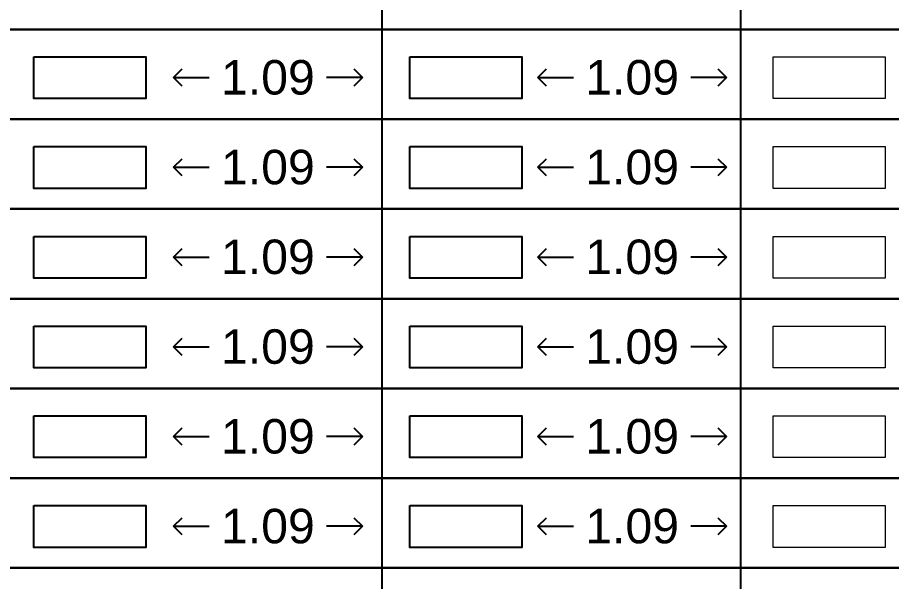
# Model space of a CAD drawing. Header units: millimetres. Extents: x -9481 to -9286, y 28694 to 28853.
# Drawn here: x -9457.71 to -9452.65, y 28755.06 to 28758.33 of the extents above; entities that cross this region are included whole.
import ezdxf

# ---------------------------------------------------------------- set-up
doc = ezdxf.new("R2010")
doc.units = ezdxf.units.MM
doc.header["$PDMODE"] = 34
doc.header["$PDSIZE"] = -15
doc.linetypes.add('CONTINULUS', pattern=[0])
doc.layers.add('BLK_1_FLR_1_REGULAR_ROOM_1', color=7, linetype='Continuous', plot=False)
doc.layers.add('BLK_1_FLR_2_REGULAR_ROOM_1', color=7, linetype='Continuous', lineweight=0)
doc.layers.add('PLAN', color=7, linetype='Continuous', lineweight=40)
doc.styles.add('Arial', font='arial.ttf', dxfattribs={"height": 0.2})
doc.styles.add('style2', font='arial.ttf', dxfattribs={"height": 0.3})
doc.dimstyles.new('INT DIM', dxfattribs={"dimtxt": 0.3, "dimasz": 0.1, "dimexe": 0.18, "dimexo": 0.0625, "dimgap": 0.09, "dimtad": 0, "dimzin": 0, "dimdsep": 46, "dimtxsty": 'style2', "dimblk": 'OPEN90', "dimcen": 0.09, "dimse1": 1, "dimse2": 1, "dimclrd": 250, "dimclrt": 256, "dimadec": 0, "dimazin": 0, "dimtfac": 1, "dimtofl": 0, "dimtmove": 0, "dimatfit": 3, "dimfxl": 1, "dimtolj": 1, "dimtzin": 0, "dimlwd": -1, "dimarcsym": 0})

# ---------------------------------------------------------------- blocks, each defined once
blk = doc.blocks.new('_Open90')
at = {"layer": 'PLAN', "color": 0, "lineweight": -2}
for p, q in [((0, 0), (-1, 0)), ((-0.5, 0.5), (0, 0)), ((0, 0), (-0.5, -0.5))]:
    blk.add_line(p, q, dxfattribs=at)
blk = doc.blocks.new('*D107')
at = {"layer": 'BLK_1_FLR_1_REGULAR_ROOM_1', "color": 250}
for p, q in [((-9456.709144, 28757.980366), (-9456.601956, 28757.980366)), ((-9455.814168, 28757.980366), (-9455.921356, 28757.980366))]:
    blk.add_line(p, q, dxfattribs=at)
at = {"layer": 'Defpoints', "color": 0}
for p in [(-9456.809144, 28758.100441), (-9455.714168, 28758.100441), (-9455.714168, 28757.980366)]:
    blk.add_point(p, dxfattribs=at)
at = {"layer": 'BLK_1_FLR_1_REGULAR_ROOM_1', "color": 250, "xscale": 0.1, "yscale": 0.1, "zscale": 0.1, "rotation": 180}
blk.add_blockref('_Open90', (-9456.809144, 28757.980366), dxfattribs=at)
at = {"layer": 'BLK_1_FLR_1_REGULAR_ROOM_1', "color": 250, "xscale": 0.1, "yscale": 0.1, "zscale": 0.1}
blk.add_blockref('_Open90', (-9455.714168, 28757.980366), dxfattribs=at)
at = {"layer": 'BLK_1_FLR_1_REGULAR_ROOM_1', "linetype": 'CONTINULUS', "ltscale": 0.05, "insert": (-9456.261656, 28757.980366), "char_height": 0.2, "attachment_point": 5, "style": 'Arial', "bg_fill": 3, "box_fill_scale": 1.1, "bg_fill_color": 256, "bg_fill_true_color": 13158600, "bg_fill_transparency": 0}
blk.add_mtext('\\A1;1.09', dxfattribs=at)
blk = doc.blocks.new('*D108')
at = {"layer": 'BLK_1_FLR_1_REGULAR_ROOM_1', "color": 250}
for p, q in [((-9454.597308, 28757.980366), (-9454.490119, 28757.980366)), ((-9453.702331, 28757.980366), (-9453.809519, 28757.980366))]:
    blk.add_line(p, q, dxfattribs=at)
at = {"layer": 'Defpoints', "color": 0}
for p in [(-9454.697308, 28758.100441), (-9453.602331, 28758.100441), (-9453.602331, 28757.980366)]:
    blk.add_point(p, dxfattribs=at)
at = {"layer": 'BLK_1_FLR_1_REGULAR_ROOM_1', "color": 250, "xscale": 0.1, "yscale": 0.1, "zscale": 0.1, "rotation": 180}
blk.add_blockref('_Open90', (-9454.697308, 28757.980366), dxfattribs=at)
at = {"layer": 'BLK_1_FLR_1_REGULAR_ROOM_1', "color": 250, "xscale": 0.1, "yscale": 0.1, "zscale": 0.1}
blk.add_blockref('_Open90', (-9453.602331, 28757.980366), dxfattribs=at)
at = {"layer": 'BLK_1_FLR_1_REGULAR_ROOM_1', "linetype": 'CONTINULUS', "ltscale": 0.05, "insert": (-9454.149819, 28757.980366), "char_height": 0.2, "attachment_point": 5, "style": 'Arial', "bg_fill": 3, "box_fill_scale": 1.1, "bg_fill_color": 256, "bg_fill_true_color": 13158600, "bg_fill_transparency": 0}
blk.add_mtext('\\A1;1.09', dxfattribs=at)
blk = doc.blocks.new('*D114')
at = {"layer": 'BLK_1_FLR_1_REGULAR_ROOM_1', "color": 250}
for p, q in [((-9456.709144, 28757.45972), (-9456.601956, 28757.45972)), ((-9455.814168, 28757.45972), (-9455.921356, 28757.45972))]:
    blk.add_line(p, q, dxfattribs=at)
at = {"layer": 'Defpoints', "color": 0}
for p in [(-9456.809144, 28757.579794), (-9455.714168, 28757.579794), (-9455.714168, 28757.45972)]:
    blk.add_point(p, dxfattribs=at)
at = {"layer": 'BLK_1_FLR_1_REGULAR_ROOM_1', "color": 250, "xscale": 0.1, "yscale": 0.1, "zscale": 0.1, "rotation": 180}
blk.add_blockref('_Open90', (-9456.809144, 28757.45972), dxfattribs=at)
at = {"layer": 'BLK_1_FLR_1_REGULAR_ROOM_1', "color": 250, "xscale": 0.1, "yscale": 0.1, "zscale": 0.1}
blk.add_blockref('_Open90', (-9455.714168, 28757.45972), dxfattribs=at)
at = {"layer": 'BLK_1_FLR_1_REGULAR_ROOM_1', "linetype": 'CONTINULUS', "ltscale": 0.05, "insert": (-9456.261656, 28757.45972), "char_height": 0.2, "attachment_point": 5, "style": 'Arial', "bg_fill": 3, "box_fill_scale": 1.1, "bg_fill_color": 256, "bg_fill_true_color": 13158600, "bg_fill_transparency": 0}
blk.add_mtext('\\A1;1.09', dxfattribs=at)
blk = doc.blocks.new('*D115')
at = {"layer": 'BLK_1_FLR_1_REGULAR_ROOM_1', "color": 250}
for p, q in [((-9454.597308, 28757.45972), (-9454.490119, 28757.45972)), ((-9453.702331, 28757.45972), (-9453.809519, 28757.45972))]:
    blk.add_line(p, q, dxfattribs=at)
at = {"layer": 'Defpoints', "color": 0}
for p in [(-9454.697308, 28757.579794), (-9453.602331, 28757.579794), (-9453.602331, 28757.45972)]:
    blk.add_point(p, dxfattribs=at)
at = {"layer": 'BLK_1_FLR_1_REGULAR_ROOM_1', "color": 250, "xscale": 0.1, "yscale": 0.1, "zscale": 0.1, "rotation": 180}
blk.add_blockref('_Open90', (-9454.697308, 28757.45972), dxfattribs=at)
at = {"layer": 'BLK_1_FLR_1_REGULAR_ROOM_1', "color": 250, "xscale": 0.1, "yscale": 0.1, "zscale": 0.1}
blk.add_blockref('_Open90', (-9453.602331, 28757.45972), dxfattribs=at)
at = {"layer": 'BLK_1_FLR_1_REGULAR_ROOM_1', "linetype": 'CONTINULUS', "ltscale": 0.05, "insert": (-9454.149819, 28757.45972), "char_height": 0.2, "attachment_point": 5, "style": 'Arial', "bg_fill": 3, "box_fill_scale": 1.1, "bg_fill_color": 256, "bg_fill_true_color": 13158600, "bg_fill_transparency": 0}
blk.add_mtext('\\A1;1.09', dxfattribs=at)
blk = doc.blocks.new('*D121')
at = {"layer": 'BLK_1_FLR_1_REGULAR_ROOM_1', "color": 250}
for p, q in [((-9456.709144, 28756.939073), (-9456.601956, 28756.939073)), ((-9455.814168, 28756.939073), (-9455.921356, 28756.939073))]:
    blk.add_line(p, q, dxfattribs=at)
at = {"layer": 'Defpoints', "color": 0}
for p in [(-9456.809144, 28757.059147), (-9455.714168, 28757.059147), (-9455.714168, 28756.939073)]:
    blk.add_point(p, dxfattribs=at)
at = {"layer": 'BLK_1_FLR_1_REGULAR_ROOM_1', "color": 250, "xscale": 0.1, "yscale": 0.1, "zscale": 0.1, "rotation": 180}
blk.add_blockref('_Open90', (-9456.809144, 28756.939073), dxfattribs=at)
at = {"layer": 'BLK_1_FLR_1_REGULAR_ROOM_1', "color": 250, "xscale": 0.1, "yscale": 0.1, "zscale": 0.1}
blk.add_blockref('_Open90', (-9455.714168, 28756.939073), dxfattribs=at)
at = {"layer": 'BLK_1_FLR_1_REGULAR_ROOM_1', "linetype": 'CONTINULUS', "ltscale": 0.05, "insert": (-9456.261656, 28756.939073), "char_height": 0.2, "attachment_point": 5, "style": 'Arial', "bg_fill": 3, "box_fill_scale": 1.1, "bg_fill_color": 256, "bg_fill_true_color": 13158600, "bg_fill_transparency": 0}
blk.add_mtext('\\A1;1.09', dxfattribs=at)
blk = doc.blocks.new('*D122')
at = {"layer": 'BLK_1_FLR_1_REGULAR_ROOM_1', "color": 250}
for p, q in [((-9454.597308, 28756.939073), (-9454.490119, 28756.939073)), ((-9453.702331, 28756.939073), (-9453.809519, 28756.939073))]:
    blk.add_line(p, q, dxfattribs=at)
at = {"layer": 'Defpoints', "color": 0}
for p in [(-9454.697308, 28757.059147), (-9453.602331, 28757.059147), (-9453.602331, 28756.939073)]:
    blk.add_point(p, dxfattribs=at)
at = {"layer": 'BLK_1_FLR_1_REGULAR_ROOM_1', "color": 250, "xscale": 0.1, "yscale": 0.1, "zscale": 0.1, "rotation": 180}
blk.add_blockref('_Open90', (-9454.697308, 28756.939073), dxfattribs=at)
at = {"layer": 'BLK_1_FLR_1_REGULAR_ROOM_1', "color": 250, "xscale": 0.1, "yscale": 0.1, "zscale": 0.1}
blk.add_blockref('_Open90', (-9453.602331, 28756.939073), dxfattribs=at)
at = {"layer": 'BLK_1_FLR_1_REGULAR_ROOM_1', "linetype": 'CONTINULUS', "ltscale": 0.05, "insert": (-9454.149819, 28756.939073), "char_height": 0.2, "attachment_point": 5, "style": 'Arial', "bg_fill": 3, "box_fill_scale": 1.1, "bg_fill_color": 256, "bg_fill_true_color": 13158600, "bg_fill_transparency": 0}
blk.add_mtext('\\A1;1.09', dxfattribs=at)
blk = doc.blocks.new('*D128')
at = {"layer": 'BLK_1_FLR_1_REGULAR_ROOM_1', "color": 250}
for p, q in [((-9456.709144, 28756.418426), (-9456.601956, 28756.418426)), ((-9455.814168, 28756.418426), (-9455.921356, 28756.418426))]:
    blk.add_line(p, q, dxfattribs=at)
at = {"layer": 'Defpoints', "color": 0}
for p in [(-9456.809144, 28756.5385), (-9455.714168, 28756.5385), (-9455.714168, 28756.418426)]:
    blk.add_point(p, dxfattribs=at)
at = {"layer": 'BLK_1_FLR_1_REGULAR_ROOM_1', "color": 250, "xscale": 0.1, "yscale": 0.1, "zscale": 0.1, "rotation": 180}
blk.add_blockref('_Open90', (-9456.809144, 28756.418426), dxfattribs=at)
at = {"layer": 'BLK_1_FLR_1_REGULAR_ROOM_1', "color": 250, "xscale": 0.1, "yscale": 0.1, "zscale": 0.1}
blk.add_blockref('_Open90', (-9455.714168, 28756.418426), dxfattribs=at)
at = {"layer": 'BLK_1_FLR_1_REGULAR_ROOM_1', "linetype": 'CONTINULUS', "ltscale": 0.05, "insert": (-9456.261656, 28756.418426), "char_height": 0.2, "attachment_point": 5, "style": 'Arial', "bg_fill": 3, "box_fill_scale": 1.1, "bg_fill_color": 256, "bg_fill_true_color": 13158600, "bg_fill_transparency": 0}
blk.add_mtext('\\A1;1.09', dxfattribs=at)
blk = doc.blocks.new('*D129')
at = {"layer": 'BLK_1_FLR_1_REGULAR_ROOM_1', "color": 250}
for p, q in [((-9454.597308, 28756.418426), (-9454.490119, 28756.418426)), ((-9453.702331, 28756.418426), (-9453.809519, 28756.418426))]:
    blk.add_line(p, q, dxfattribs=at)
at = {"layer": 'Defpoints', "color": 0}
for p in [(-9454.697308, 28756.5385), (-9453.602331, 28756.5385), (-9453.602331, 28756.418426)]:
    blk.add_point(p, dxfattribs=at)
at = {"layer": 'BLK_1_FLR_1_REGULAR_ROOM_1', "color": 250, "xscale": 0.1, "yscale": 0.1, "zscale": 0.1, "rotation": 180}
blk.add_blockref('_Open90', (-9454.697308, 28756.418426), dxfattribs=at)
at = {"layer": 'BLK_1_FLR_1_REGULAR_ROOM_1', "color": 250, "xscale": 0.1, "yscale": 0.1, "zscale": 0.1}
blk.add_blockref('_Open90', (-9453.602331, 28756.418426), dxfattribs=at)
at = {"layer": 'BLK_1_FLR_1_REGULAR_ROOM_1', "linetype": 'CONTINULUS', "ltscale": 0.05, "insert": (-9454.149819, 28756.418426), "char_height": 0.2, "attachment_point": 5, "style": 'Arial', "bg_fill": 3, "box_fill_scale": 1.1, "bg_fill_color": 256, "bg_fill_true_color": 13158600, "bg_fill_transparency": 0}
blk.add_mtext('\\A1;1.09', dxfattribs=at)
blk = doc.blocks.new('*D135')
at = {"layer": 'BLK_1_FLR_1_REGULAR_ROOM_1', "color": 250}
for p, q in [((-9456.709144, 28755.897779), (-9456.601956, 28755.897779)), ((-9455.814168, 28755.897779), (-9455.921356, 28755.897779))]:
    blk.add_line(p, q, dxfattribs=at)
at = {"layer": 'Defpoints', "color": 0}
for p in [(-9456.809144, 28756.017853), (-9455.714168, 28756.017853), (-9455.714168, 28755.897779)]:
    blk.add_point(p, dxfattribs=at)
at = {"layer": 'BLK_1_FLR_1_REGULAR_ROOM_1', "color": 250, "xscale": 0.1, "yscale": 0.1, "zscale": 0.1, "rotation": 180}
blk.add_blockref('_Open90', (-9456.809144, 28755.897779), dxfattribs=at)
at = {"layer": 'BLK_1_FLR_1_REGULAR_ROOM_1', "color": 250, "xscale": 0.1, "yscale": 0.1, "zscale": 0.1}
blk.add_blockref('_Open90', (-9455.714168, 28755.897779), dxfattribs=at)
at = {"layer": 'BLK_1_FLR_1_REGULAR_ROOM_1', "linetype": 'CONTINULUS', "ltscale": 0.05, "insert": (-9456.261656, 28755.897779), "char_height": 0.2, "attachment_point": 5, "style": 'Arial', "bg_fill": 3, "box_fill_scale": 1.1, "bg_fill_color": 256, "bg_fill_true_color": 13158600, "bg_fill_transparency": 0}
blk.add_mtext('\\A1;1.09', dxfattribs=at)
blk = doc.blocks.new('*D136')
at = {"layer": 'BLK_1_FLR_1_REGULAR_ROOM_1', "color": 250}
for p, q in [((-9454.597308, 28755.897779), (-9454.490119, 28755.897779)), ((-9453.702331, 28755.897779), (-9453.809519, 28755.897779))]:
    blk.add_line(p, q, dxfattribs=at)
at = {"layer": 'Defpoints', "color": 0}
for p in [(-9454.697308, 28756.017853), (-9453.602331, 28756.017853), (-9453.602331, 28755.897779)]:
    blk.add_point(p, dxfattribs=at)
at = {"layer": 'BLK_1_FLR_1_REGULAR_ROOM_1', "color": 250, "xscale": 0.1, "yscale": 0.1, "zscale": 0.1, "rotation": 180}
blk.add_blockref('_Open90', (-9454.697308, 28755.897779), dxfattribs=at)
at = {"layer": 'BLK_1_FLR_1_REGULAR_ROOM_1', "color": 250, "xscale": 0.1, "yscale": 0.1, "zscale": 0.1}
blk.add_blockref('_Open90', (-9453.602331, 28755.897779), dxfattribs=at)
at = {"layer": 'BLK_1_FLR_1_REGULAR_ROOM_1', "linetype": 'CONTINULUS', "ltscale": 0.05, "insert": (-9454.149819, 28755.897779), "char_height": 0.2, "attachment_point": 5, "style": 'Arial', "bg_fill": 3, "box_fill_scale": 1.1, "bg_fill_color": 256, "bg_fill_true_color": 13158600, "bg_fill_transparency": 0}
blk.add_mtext('\\A1;1.09', dxfattribs=at)
blk = doc.blocks.new('*D142')
at = {"layer": 'BLK_1_FLR_1_REGULAR_ROOM_1', "color": 250}
for p, q in [((-9456.709144, 28755.377132), (-9456.601956, 28755.377132)), ((-9455.814168, 28755.377132), (-9455.921356, 28755.377132))]:
    blk.add_line(p, q, dxfattribs=at)
at = {"layer": 'Defpoints', "color": 0}
for p in [(-9456.809144, 28755.497206), (-9455.714168, 28755.497206), (-9455.714168, 28755.377132)]:
    blk.add_point(p, dxfattribs=at)
at = {"layer": 'BLK_1_FLR_1_REGULAR_ROOM_1', "color": 250, "xscale": 0.1, "yscale": 0.1, "zscale": 0.1, "rotation": 180}
blk.add_blockref('_Open90', (-9456.809144, 28755.377132), dxfattribs=at)
at = {"layer": 'BLK_1_FLR_1_REGULAR_ROOM_1', "color": 250, "xscale": 0.1, "yscale": 0.1, "zscale": 0.1}
blk.add_blockref('_Open90', (-9455.714168, 28755.377132), dxfattribs=at)
at = {"layer": 'BLK_1_FLR_1_REGULAR_ROOM_1', "linetype": 'CONTINULUS', "ltscale": 0.05, "insert": (-9456.261656, 28755.377132), "char_height": 0.2, "attachment_point": 5, "style": 'Arial', "bg_fill": 3, "box_fill_scale": 1.1, "bg_fill_color": 256, "bg_fill_true_color": 13158600, "bg_fill_transparency": 0}
blk.add_mtext('\\A1;1.09', dxfattribs=at)
blk = doc.blocks.new('*D143')
at = {"layer": 'BLK_1_FLR_1_REGULAR_ROOM_1', "color": 250}
for p, q in [((-9454.597308, 28755.377132), (-9454.490119, 28755.377132)), ((-9453.702331, 28755.377132), (-9453.809519, 28755.377132))]:
    blk.add_line(p, q, dxfattribs=at)
at = {"layer": 'Defpoints', "color": 0}
for p in [(-9454.697308, 28755.497206), (-9453.602331, 28755.497206), (-9453.602331, 28755.377132)]:
    blk.add_point(p, dxfattribs=at)
at = {"layer": 'BLK_1_FLR_1_REGULAR_ROOM_1', "color": 250, "xscale": 0.1, "yscale": 0.1, "zscale": 0.1, "rotation": 180}
blk.add_blockref('_Open90', (-9454.697308, 28755.377132), dxfattribs=at)
at = {"layer": 'BLK_1_FLR_1_REGULAR_ROOM_1', "color": 250, "xscale": 0.1, "yscale": 0.1, "zscale": 0.1}
blk.add_blockref('_Open90', (-9453.602331, 28755.377132), dxfattribs=at)
at = {"layer": 'BLK_1_FLR_1_REGULAR_ROOM_1', "linetype": 'CONTINULUS', "ltscale": 0.05, "insert": (-9454.149819, 28755.377132), "char_height": 0.2, "attachment_point": 5, "style": 'Arial', "bg_fill": 3, "box_fill_scale": 1.1, "bg_fill_color": 256, "bg_fill_true_color": 13158600, "bg_fill_transparency": 0}
blk.add_mtext('\\A1;1.09', dxfattribs=at)

msp = doc.modelspace()

# ---------------------------------------------------------------- linework, layer by layer
for p, q in [((-9455.60159, 28760.862583), (-9455.60159, 28758.259349)), ((-9453.52083, 28760.862583), (-9453.52083, 28758.259349)), ((-9455.60159, 28758.259349), (-9455.60159, 28757.738702)), ((-9453.52083, 28758.259349), (-9453.52083, 28757.738702)), ((-9455.60159, 28757.738702), (-9455.60159, 28757.218055)), ((-9453.52083, 28757.738702), (-9453.52083, 28757.218055)), ((-9455.60159, 28757.218055), (-9455.60159, 28756.697408)), ((-9453.52083, 28757.218055), (-9453.52083, 28756.697408)), ((-9455.60159, 28756.697408), (-9455.60159, 28756.176761)), ((-9453.52083, 28756.697408), (-9453.52083, 28756.176761)), ((-9455.60159, 28756.176761), (-9455.60159, 28755.656114)), ((-9453.52083, 28756.176761), (-9453.52083, 28755.656114)), ((-9455.60159, 28755.656114), (-9455.60159, 28755.135467)), ((-9453.52083, 28755.656114), (-9453.52083, 28755.135467)), ((-9455.60159, 28755.135467), (-9455.60159, 28754.61482)), ((-9453.52083, 28755.135467), (-9453.52083, 28754.61482))]:
    msp.add_line(p, q)
for points in [[(-9442.229952, 28760.862583), (-9442.229952, 28758.259349), (-9461.731845, 28758.259349)], [(-9461.731845, 28758.259349), (-9442.229952, 28758.259349), (-9442.229952, 28757.738702), (-9461.731845, 28757.738702)], [(-9461.731845, 28757.738702), (-9442.229952, 28757.738702), (-9442.229952, 28757.218055), (-9461.731845, 28757.218055)], [(-9461.731845, 28757.218055), (-9442.229952, 28757.218055), (-9442.229952, 28756.697408), (-9461.731845, 28756.697408)], [(-9461.731845, 28756.697408), (-9442.229952, 28756.697408), (-9442.229952, 28756.176761), (-9461.731845, 28756.176761)], [(-9461.731845, 28756.176761), (-9442.229952, 28756.176761), (-9442.229952, 28755.656114), (-9461.731845, 28755.656114)], [(-9461.731845, 28755.656114), (-9442.229952, 28755.656114), (-9442.229952, 28755.135467), (-9461.731845, 28755.135467)], [(-9461.731845, 28755.135467), (-9442.229952, 28755.135467), (-9442.229952, 28754.61482), (-9461.731845, 28754.61482)]]:
    msp.add_lwpolyline(points)
at = {"layer": 'BLK_1_FLR_1_REGULAR_ROOM_1', "color": 3}
for points in [[(-9457.618919, 28758.100441), (-9456.969738, 28758.100441), (-9456.969738, 28757.858292), (-9457.618919, 28757.858292)], [(-9455.438089, 28758.100441), (-9454.788908, 28758.100441), (-9454.788908, 28757.858292), (-9455.438089, 28757.858292)]]:
    msp.add_lwpolyline(points, close=True, dxfattribs=at)
at = {"layer": 'BLK_1_FLR_1_REGULAR_ROOM_1', "color": 4}
for points in [[(-9457.618919, 28757.579794), (-9456.969738, 28757.579794), (-9456.969738, 28757.337645), (-9457.618919, 28757.337645)], [(-9455.438089, 28757.579794), (-9454.788908, 28757.579794), (-9454.788908, 28757.337645), (-9455.438089, 28757.337645)]]:
    msp.add_lwpolyline(points, close=True, dxfattribs=at)
at = {"layer": 'BLK_1_FLR_1_REGULAR_ROOM_1', "color": 5}
for points in [[(-9457.618919, 28757.059147), (-9456.969738, 28757.059147), (-9456.969738, 28756.816998), (-9457.618919, 28756.816998)], [(-9455.438089, 28757.059147), (-9454.788908, 28757.059147), (-9454.788908, 28756.816998), (-9455.438089, 28756.816998)]]:
    msp.add_lwpolyline(points, close=True, dxfattribs=at)
at = {"layer": 'BLK_1_FLR_1_REGULAR_ROOM_1', "color": 28}
for points in [[(-9457.618919, 28756.5385), (-9456.969738, 28756.5385), (-9456.969738, 28756.296351), (-9457.618919, 28756.296351)], [(-9455.438089, 28756.5385), (-9454.788908, 28756.5385), (-9454.788908, 28756.296351), (-9455.438089, 28756.296351)]]:
    msp.add_lwpolyline(points, close=True, dxfattribs=at)
at = {"layer": 'BLK_1_FLR_1_REGULAR_ROOM_1', "color": 29}
for points in [[(-9457.618919, 28756.017853), (-9456.969738, 28756.017853), (-9456.969738, 28755.775704), (-9457.618919, 28755.775704)], [(-9455.438089, 28756.017853), (-9454.788908, 28756.017853), (-9454.788908, 28755.775704), (-9455.438089, 28755.775704)]]:
    msp.add_lwpolyline(points, close=True, dxfattribs=at)
at = {"layer": 'BLK_1_FLR_1_REGULAR_ROOM_1', "color": 30}
for points in [[(-9457.618919, 28755.497206), (-9456.969738, 28755.497206), (-9456.969738, 28755.255057), (-9457.618919, 28755.255057)], [(-9455.438089, 28755.497206), (-9454.788908, 28755.497206), (-9454.788908, 28755.255057), (-9455.438089, 28755.255057)]]:
    msp.add_lwpolyline(points, close=True, dxfattribs=at)
at = {"layer": 'BLK_1_FLR_2_REGULAR_ROOM_1', "color": 3}
msp.add_lwpolyline([(-9453.331628, 28758.100441), (-9452.682447, 28758.100441), (-9452.682447, 28757.858292), (-9453.331628, 28757.858292)], close=True, dxfattribs=at)
at = {"layer": 'BLK_1_FLR_2_REGULAR_ROOM_1', "color": 4}
msp.add_lwpolyline([(-9453.331628, 28757.579794), (-9452.682447, 28757.579794), (-9452.682447, 28757.337645), (-9453.331628, 28757.337645)], close=True, dxfattribs=at)
at = {"layer": 'BLK_1_FLR_2_REGULAR_ROOM_1', "color": 5}
msp.add_lwpolyline([(-9453.331628, 28757.059147), (-9452.682447, 28757.059147), (-9452.682447, 28756.816998), (-9453.331628, 28756.816998)], close=True, dxfattribs=at)
at = {"layer": 'BLK_1_FLR_2_REGULAR_ROOM_1', "color": 28}
msp.add_lwpolyline([(-9453.331628, 28756.5385), (-9452.682447, 28756.5385), (-9452.682447, 28756.296351), (-9453.331628, 28756.296351)], close=True, dxfattribs=at)
at = {"layer": 'BLK_1_FLR_2_REGULAR_ROOM_1', "color": 29}
msp.add_lwpolyline([(-9453.331628, 28756.017853), (-9452.682447, 28756.017853), (-9452.682447, 28755.775704), (-9453.331628, 28755.775704)], close=True, dxfattribs=at)
at = {"layer": 'BLK_1_FLR_2_REGULAR_ROOM_1', "color": 30}
msp.add_lwpolyline([(-9453.331628, 28755.497206), (-9452.682447, 28755.497206), (-9452.682447, 28755.255057), (-9453.331628, 28755.255057)], close=True, dxfattribs=at)

# ---------------------------------------------------------------- next in the draw order: dimensions: what is measured, and where the dimension line sits
at = {"layer": 'BLK_1_FLR_1_REGULAR_ROOM_1', "color": 3}
for base, p1, p2, picture, middle in [((-9455.714168, 28757.980366), (-9456.809144, 28758.100441), (-9455.714168, 28758.100441), '*D107', (-9456.261656, 28757.980366)), ((-9453.602331, 28757.980366), (-9454.697308, 28758.100441), (-9453.602331, 28758.100441), '*D108', (-9454.149819, 28757.980366))]:
    dim = msp.add_linear_dim(base=base, p1=p1, p2=p2, dimstyle='INT DIM', override={"dimtxt": 0.2, "dimtxsty": 'Arial', "dimfxl": 0.125, "dimtfill": 1, "dimtfillclr": 7, "dimarcsym": 1}, dxfattribs=at)
    dim.commit()
    dim.dimension.update_dxf_attribs({"geometry": picture, "text_midpoint": middle})
at = {"layer": 'BLK_1_FLR_1_REGULAR_ROOM_1', "color": 4}
for base, p1, p2, picture, middle in [((-9455.714168, 28757.45972), (-9456.809144, 28757.579794), (-9455.714168, 28757.579794), '*D114', (-9456.261656, 28757.45972)), ((-9453.602331, 28757.45972), (-9454.697308, 28757.579794), (-9453.602331, 28757.579794), '*D115', (-9454.149819, 28757.45972))]:
    dim = msp.add_linear_dim(base=base, p1=p1, p2=p2, dimstyle='INT DIM', override={"dimtxt": 0.2, "dimtxsty": 'Arial', "dimfxl": 0.125, "dimtfill": 1, "dimtfillclr": 7, "dimarcsym": 1}, dxfattribs=at)
    dim.commit()
    dim.dimension.update_dxf_attribs({"geometry": picture, "text_midpoint": middle})
at = {"layer": 'BLK_1_FLR_1_REGULAR_ROOM_1', "color": 5}
for base, p1, p2, picture, middle in [((-9455.714168, 28756.939073), (-9456.809144, 28757.059147), (-9455.714168, 28757.059147), '*D121', (-9456.261656, 28756.939073)), ((-9453.602331, 28756.939073), (-9454.697308, 28757.059147), (-9453.602331, 28757.059147), '*D122', (-9454.149819, 28756.939073))]:
    dim = msp.add_linear_dim(base=base, p1=p1, p2=p2, dimstyle='INT DIM', override={"dimtxt": 0.2, "dimtxsty": 'Arial', "dimfxl": 0.125, "dimtfill": 1, "dimtfillclr": 7, "dimarcsym": 1}, dxfattribs=at)
    dim.commit()
    dim.dimension.update_dxf_attribs({"geometry": picture, "text_midpoint": middle})
at = {"layer": 'BLK_1_FLR_1_REGULAR_ROOM_1', "color": 28}
for base, p1, p2, picture, middle in [((-9455.714168, 28756.418426), (-9456.809144, 28756.5385), (-9455.714168, 28756.5385), '*D128', (-9456.261656, 28756.418426)), ((-9453.602331, 28756.418426), (-9454.697308, 28756.5385), (-9453.602331, 28756.5385), '*D129', (-9454.149819, 28756.418426))]:
    dim = msp.add_linear_dim(base=base, p1=p1, p2=p2, dimstyle='INT DIM', override={"dimtxt": 0.2, "dimtxsty": 'Arial', "dimfxl": 0.125, "dimtfill": 1, "dimtfillclr": 7, "dimarcsym": 1}, dxfattribs=at)
    dim.commit()
    dim.dimension.update_dxf_attribs({"geometry": picture, "text_midpoint": middle})
at = {"layer": 'BLK_1_FLR_1_REGULAR_ROOM_1', "color": 29}
for base, p1, p2, picture, middle in [((-9455.714168, 28755.897779), (-9456.809144, 28756.017853), (-9455.714168, 28756.017853), '*D135', (-9456.261656, 28755.897779)), ((-9453.602331, 28755.897779), (-9454.697308, 28756.017853), (-9453.602331, 28756.017853), '*D136', (-9454.149819, 28755.897779))]:
    dim = msp.add_linear_dim(base=base, p1=p1, p2=p2, dimstyle='INT DIM', override={"dimtxt": 0.2, "dimtxsty": 'Arial', "dimfxl": 0.125, "dimtfill": 1, "dimtfillclr": 7, "dimarcsym": 1}, dxfattribs=at)
    dim.commit()
    dim.dimension.update_dxf_attribs({"geometry": picture, "text_midpoint": middle})
at = {"layer": 'BLK_1_FLR_1_REGULAR_ROOM_1', "color": 30}
for base, p1, p2, picture, middle in [((-9455.714168, 28755.377132), (-9456.809144, 28755.497206), (-9455.714168, 28755.497206), '*D142', (-9456.261656, 28755.377132)), ((-9453.602331, 28755.377132), (-9454.697308, 28755.497206), (-9453.602331, 28755.497206), '*D143', (-9454.149819, 28755.377132))]:
    dim = msp.add_linear_dim(base=base, p1=p1, p2=p2, dimstyle='INT DIM', override={"dimtxt": 0.2, "dimtxsty": 'Arial', "dimfxl": 0.125, "dimtfill": 1, "dimtfillclr": 7, "dimarcsym": 1}, dxfattribs=at)
    dim.commit()
    dim.dimension.update_dxf_attribs({"geometry": picture, "text_midpoint": middle})

doc.saveas('drawing.dxf')
